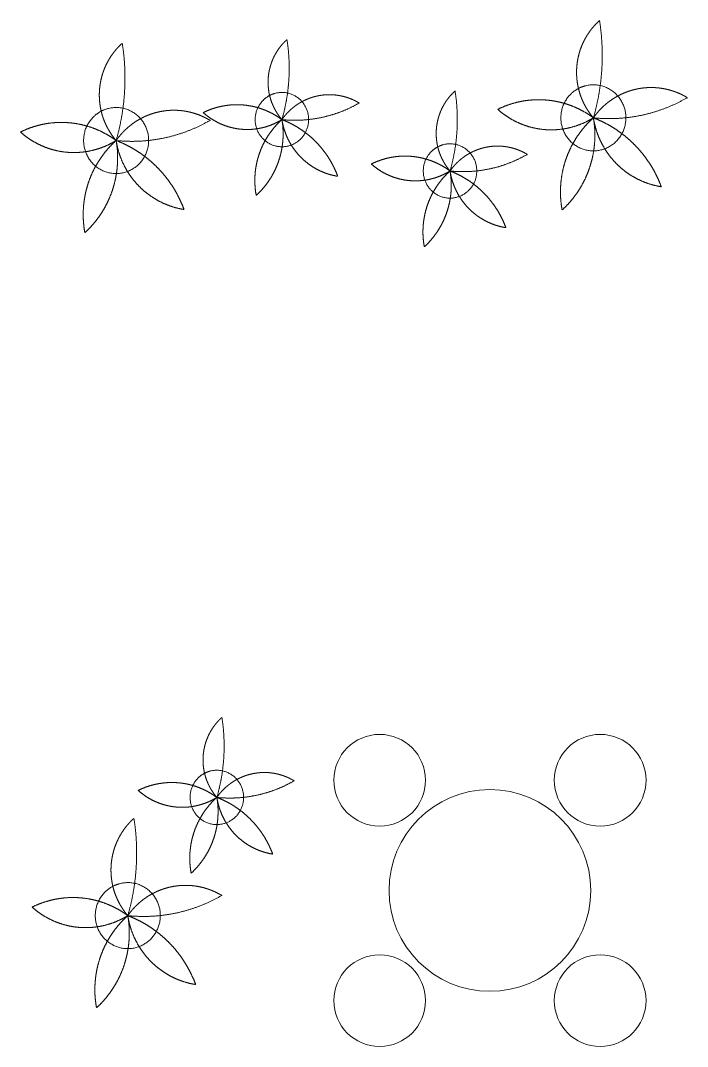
# Model space of a CAD drawing. Header units: millimetres. Extents: x -376000 to 292178, y -193032 to 188048.
# Drawn here: x -85106 to -81471, y -102900 to -97304 of the extents above; entities that cross this region are included whole.
import ezdxf

# ---------------------------------------------------------------- set-up
doc = ezdxf.new("R2010")
doc.units = ezdxf.units.MM
doc.layers.add('04_0.10', color=7, linetype='Continuous', lineweight=9, true_color=0x0099ff)
doc.layers.add('_什器 (2D)', color=7, linetype='Continuous', lineweight=5)

# ---------------------------------------------------------------- blocks, each defined once
blk = doc.blocks.new('グループ-963')
at = {"layer": '04_0.10'}
for points, knots in [([(-84563.6, -102126.7), (-84554.5, -102142.6), (-84544, -102157.7), (-84533.4, -102172.7), (-84521.4, -102186.6), (-84502.8, -102122.2), (-84491.3, -102056.2), (-84479.8, -101990.1), (-84475.6, -101923.1), (-84471.3, -101856.2), (-84474.5, -101789.2), (-84477.6, -101722.1), (-84488, -101655.9), (-84501.6, -101668.1), (-84514, -101681.7), (-84526.3, -101695.2), (-84537.3, -101709.9), (-84548.3, -101724.6), (-84557.9, -101740.3), (-84567.4, -101756), (-84575.4, -101772.6), (-84583.3, -101789.1), (-84589.7, -101806.4), (-84596.1, -101823.7), (-84600.7, -101841.6), (-84605.4, -101859.4), (-84608.3, -101877.6), (-84611.2, -101895.8), (-84612.4, -101914.2), (-84613.5, -101932.7), (-84612.9, -101951.1), (-84612.3, -101969.5), (-84609.9, -101987.8), (-84607.5, -102006.1), (-84603.4, -102024.1), (-84599.3, -102042.1), (-84593.5, -102059.6), (-84587.6, -102077), (-84580.1, -102093.8), (-84572.6, -102110.7), (-84563.6, -102126.7)], [0, 0, 0, 0.032699, 0.032699, 0.065397, 0.065397, 0.184931, 0.184931, 0.304464, 0.304464, 0.423998, 0.423998, 0.543532, 0.543532, 0.576136, 0.576136, 0.608741, 0.608741, 0.641346, 0.641346, 0.67395, 0.67395, 0.706555, 0.706555, 0.73916, 0.73916, 0.771765, 0.771765, 0.80437, 0.80437, 0.836975, 0.836975, 0.86958, 0.86958, 0.902185, 0.902185, 0.93479, 0.93479, 0.967395, 0.967395, 1, 1, 1]), ([(-84474.6, -102131.3), (-84487.6, -102144), (-84499.3, -102157.8), (-84511, -102171.7), (-84521.4, -102186.6), (-84455.2, -102193.4), (-84388.6, -102189.8), (-84322.1, -102186.2), (-84257, -102172.2), (-84191.8, -102158.2), (-84129.5, -102134.1), (-84067.2, -102110.1), (-84009.4, -102076.6), (-84024.8, -102067.2), (-84041.1, -102059.4), (-84057.3, -102051.5), (-84074.2, -102045.2), (-84091.1, -102039), (-84108.5, -102034.3), (-84125.9, -102029.7), (-84143.6, -102026.7), (-84161.4, -102023.7), (-84179.3, -102022.4), (-84197.3, -102021.1), (-84215.3, -102021.5), (-84233.2, -102021.9), (-84251.1, -102024), (-84269, -102026.1), (-84286.6, -102029.9), (-84304.2, -102033.6), (-84321.3, -102039.1), (-84338.5, -102044.5), (-84355.1, -102051.5), (-84371.7, -102058.6), (-84387.6, -102067.1), (-84403.5, -102075.7), (-84418.6, -102085.7), (-84433.6, -102095.8), (-84447.6, -102107.2), (-84461.7, -102118.6), (-84474.6, -102131.3)], [0, 0, 0, 0.032769, 0.032769, 0.065537, 0.065537, 0.185623, 0.185623, 0.305709, 0.305709, 0.425795, 0.425795, 0.545882, 0.545882, 0.578319, 0.578319, 0.610756, 0.610756, 0.643193, 0.643193, 0.67563, 0.67563, 0.708067, 0.708067, 0.740504, 0.740504, 0.77294, 0.77294, 0.805377, 0.805377, 0.837814, 0.837814, 0.870251, 0.870251, 0.902688, 0.902688, 0.935125, 0.935125, 0.967563, 0.967563, 1, 1, 1]), ([(-84912.7, -102096.5), (-84946.6, -102102.9), (-84979.2, -102113.9), (-85011.9, -102124.9), (-85042.9, -102140.2), (-85016.5, -102163.8), (-84986.9, -102182.9), (-84957.2, -102201.9), (-84924.9, -102216), (-84892.7, -102230), (-84858.6, -102238.7), (-84824.6, -102247.4), (-84789.6, -102250.5), (-84754.7, -102253.6), (-84719.7, -102251), (-84684.7, -102248.5), (-84650.5, -102240.4), (-84616.3, -102232.2), (-84583.9, -102218.7), (-84551.4, -102205.1), (-84521.4, -102186.6), (-84549.3, -102166), (-84579.6, -102149.4), (-84609.9, -102132.8), (-84642.1, -102120.6), (-84674.4, -102108.3), (-84707.9, -102100.6), (-84741.5, -102092.9), (-84775.8, -102089.8), (-84810.1, -102086.8), (-84844.5, -102088.4), (-84878.9, -102090.1), (-84912.7, -102096.5)], [0, 0, 0, 0.061659, 0.061659, 0.123319, 0.123319, 0.186425, 0.186425, 0.24953, 0.24953, 0.312635, 0.312635, 0.375739, 0.375739, 0.438844, 0.438844, 0.501948, 0.501948, 0.565053, 0.565053, 0.628158, 0.628158, 0.690132, 0.690132, 0.752106, 0.752106, 0.81408, 0.81408, 0.876053, 0.876053, 0.938027, 0.938027, 1, 1, 1]), ([(-84699.5, -102550.9), (-84702, -102585.7), (-84700.1, -102620.4), (-84698.1, -102655.2), (-84691.8, -102689.4), (-84666.5, -102666.1), (-84644.2, -102639.8), (-84621.9, -102613.4), (-84603, -102584.5), (-84584.2, -102555.5), (-84569, -102524.3), (-84553.9, -102493.2), (-84542.8, -102460.3), (-84531.7, -102427.5), (-84524.7, -102393.5), (-84517.7, -102359.5), (-84515, -102324.8), (-84512.3, -102290.2), (-84513.9, -102255.5), (-84515.5, -102220.8), (-84521.4, -102186.6), (-84547.1, -102209.6), (-84569.7, -102235.8), (-84592.3, -102262), (-84611.3, -102290.9), (-84630.4, -102319.8), (-84645.6, -102351), (-84660.9, -102382.2), (-84672, -102415.1), (-84683.2, -102448), (-84690.1, -102482.1), (-84696.9, -102516.2), (-84699.5, -102550.9)], [0, 0, 0, 0.063209, 0.063209, 0.126417, 0.126417, 0.188984, 0.188984, 0.251552, 0.251552, 0.314119, 0.314119, 0.376687, 0.376687, 0.439256, 0.439256, 0.501824, 0.501824, 0.564392, 0.564392, 0.626961, 0.626961, 0.689133, 0.689133, 0.751306, 0.751306, 0.813479, 0.813479, 0.875653, 0.875653, 0.937826, 0.937826, 1, 1, 1]), ([(-84401.2, -102248.1), (-84429.6, -102229.5), (-84459.7, -102214.1), (-84489.9, -102198.7), (-84521.4, -102186.6), (-84516, -102221.8), (-84505.2, -102255.6), (-84494.4, -102289.5), (-84478.5, -102321.3), (-84462.6, -102353), (-84442, -102381.8), (-84421.4, -102410.6), (-84396.7, -102435.8), (-84371.9, -102461), (-84343.5, -102481.9), (-84315.1, -102502.8), (-84283.9, -102519), (-84252.7, -102535.1), (-84219.3, -102546.1), (-84186, -102557.1), (-84151.3, -102562.6), (-84163.2, -102530.5), (-84178.4, -102499.9), (-84193.6, -102469.3), (-84211.9, -102440.4), (-84230.2, -102411.6), (-84251.4, -102384.9), (-84272.6, -102358.3), (-84296.4, -102334), (-84320.3, -102309.8), (-84346.6, -102288.2), (-84372.8, -102266.7), (-84401.2, -102248.1)], [0, 0, 0, 0.060297, 0.060297, 0.120594, 0.120594, 0.184063, 0.184063, 0.247531, 0.247531, 0.310999, 0.310999, 0.374466, 0.374466, 0.437933, 0.437933, 0.501399, 0.501399, 0.564865, 0.564865, 0.62833, 0.62833, 0.690276, 0.690276, 0.752221, 0.752221, 0.814166, 0.814166, 0.876111, 0.876111, 0.938056, 0.938056, 1, 1, 1])]:
    blk.add_open_spline(points, degree=2, knots=knots, dxfattribs=at)
blk.add_open_spline([(-84610.1, -102030.6), (-84568.9, -102006.5), (-84473.9, -102006.5), (-84391.7, -102054.7), (-84344.2, -102138.3), (-84344.2, -102234.8), (-84391.7, -102318.4), (-84473.9, -102366.7), (-84568.9, -102366.7), (-84651.2, -102318.4), (-84698.7, -102234.8), (-84698.7, -102138.3), (-84651.2, -102054.7), (-84610.1, -102030.6)], degree=2, dxfattribs=at)
blk = doc.blocks.new('グループ-964')
at = {"layer": '04_0.10'}
for points, knots in [([(-84070.7, -101492.5), (-84063.2, -101505.7), (-84054.5, -101518), (-84045.8, -101530.4), (-84036, -101541.8), (-84020.7, -101488.9), (-84011.2, -101434.5), (-84001.7, -101380.2), (-83998.3, -101325.1), (-83994.8, -101270.1), (-83997.4, -101214.9), (-83999.9, -101159.8), (-84008.5, -101105.3), (-84019.7, -101115.4), (-84029.8, -101126.5), (-84040, -101137.7), (-84049.1, -101149.7), (-84058.1, -101161.8), (-84065.9, -101174.7), (-84073.8, -101187.6), (-84080.4, -101201.3), (-84086.9, -101214.9), (-84092.1, -101229.1), (-84097.4, -101243.4), (-84101.2, -101258), (-84105, -101272.7), (-84107.4, -101287.7), (-84109.8, -101302.7), (-84110.8, -101317.8), (-84111.7, -101332.9), (-84111.2, -101348.1), (-84110.7, -101363.3), (-84108.8, -101378.3), (-84106.8, -101393.4), (-84103.4, -101408.2), (-84100, -101422.9), (-84095.2, -101437.3), (-84090.4, -101451.7), (-84084.3, -101465.5), (-84078.1, -101479.3), (-84070.7, -101492.5)], [0, 0, 0, 0.032699, 0.032699, 0.065397, 0.065397, 0.184931, 0.184931, 0.304464, 0.304464, 0.423998, 0.423998, 0.543532, 0.543532, 0.576136, 0.576136, 0.608741, 0.608741, 0.641346, 0.641346, 0.67395, 0.67395, 0.706555, 0.706555, 0.73916, 0.73916, 0.771765, 0.771765, 0.80437, 0.80437, 0.836975, 0.836975, 0.86958, 0.86958, 0.902185, 0.902185, 0.93479, 0.93479, 0.967395, 0.967395, 1, 1, 1]), ([(-83997.5, -101496.3), (-84008.1, -101506.7), (-84017.8, -101518.1), (-84027.4, -101529.5), (-84036, -101541.8), (-83981.5, -101547.4), (-83926.8, -101544.4), (-83872.1, -101541.4), (-83818.5, -101529.9), (-83764.9, -101518.4), (-83713.7, -101498.6), (-83662.5, -101478.9), (-83614.9, -101451.3), (-83627.6, -101443.6), (-83640.9, -101437.2), (-83654.3, -101430.7), (-83668.2, -101425.5), (-83682.1, -101420.4), (-83696.4, -101416.6), (-83710.7, -101412.7), (-83725.3, -101410.3), (-83739.9, -101407.8), (-83754.6, -101406.7), (-83769.4, -101405.7), (-83784.2, -101406), (-83799, -101406.3), (-83813.7, -101408.1), (-83828.4, -101409.8), (-83842.8, -101412.9), (-83857.3, -101416), (-83871.4, -101420.5), (-83885.6, -101424.9), (-83899.2, -101430.7), (-83912.9, -101436.5), (-83925.9, -101443.5), (-83939, -101450.6), (-83951.4, -101458.8), (-83963.7, -101467.1), (-83975.3, -101476.5), (-83986.9, -101485.9), (-83997.5, -101496.3)], [0, 0, 0, 0.032769, 0.032769, 0.065537, 0.065537, 0.185623, 0.185623, 0.305709, 0.305709, 0.425795, 0.425795, 0.545882, 0.545882, 0.578319, 0.578319, 0.610756, 0.610756, 0.643193, 0.643193, 0.67563, 0.67563, 0.708067, 0.708067, 0.740504, 0.740504, 0.77294, 0.77294, 0.805377, 0.805377, 0.837814, 0.837814, 0.870251, 0.870251, 0.902688, 0.902688, 0.935125, 0.935125, 0.967563, 0.967563, 1, 1, 1]), ([(-84357.8, -101467.7), (-84385.6, -101473), (-84412.5, -101482), (-84439.4, -101491), (-84464.8, -101503.7), (-84443.2, -101523.1), (-84418.8, -101538.7), (-84394.4, -101554.4), (-84367.8, -101565.9), (-84341.3, -101577.5), (-84313.3, -101584.6), (-84285.3, -101591.8), (-84256.6, -101594.3), (-84227.8, -101596.9), (-84199, -101594.8), (-84170.2, -101592.7), (-84142.1, -101586), (-84114, -101579.3), (-84087.3, -101568.2), (-84060.6, -101557.1), (-84036, -101541.8), (-84058.9, -101524.9), (-84083.8, -101511.2), (-84108.7, -101497.6), (-84135.3, -101487.5), (-84161.8, -101477.4), (-84189.4, -101471), (-84217, -101464.7), (-84245.2, -101462.2), (-84273.4, -101459.7), (-84301.7, -101461.1), (-84330, -101462.5), (-84357.8, -101467.7)], [0, 0, 0, 0.061659, 0.061659, 0.123319, 0.123319, 0.186425, 0.186425, 0.24953, 0.24953, 0.312635, 0.312635, 0.375739, 0.375739, 0.438844, 0.438844, 0.501948, 0.501948, 0.565053, 0.565053, 0.628158, 0.628158, 0.690132, 0.690132, 0.752106, 0.752106, 0.81408, 0.81408, 0.876053, 0.876053, 0.938027, 0.938027, 1, 1, 1]), ([(-84182.4, -101841.4), (-84184.5, -101870), (-84182.9, -101898.6), (-84181.3, -101927.2), (-84176.1, -101955.3), (-84155.3, -101936.2), (-84136.9, -101914.5), (-84118.6, -101892.8), (-84103.1, -101869), (-84087.6, -101845.2), (-84075.1, -101819.5), (-84062.7, -101793.9), (-84053.6, -101766.9), (-84044.4, -101739.9), (-84038.7, -101711.9), (-84032.9, -101684), (-84030.7, -101655.5), (-84028.5, -101627), (-84029.8, -101598.5), (-84031.2, -101569.9), (-84036, -101541.8), (-84057.1, -101560.7), (-84075.7, -101582.3), (-84094.3, -101603.8), (-84109.9, -101627.6), (-84125.6, -101651.4), (-84138.1, -101677), (-84150.7, -101702.7), (-84159.8, -101729.7), (-84169, -101756.8), (-84174.7, -101784.8), (-84180.3, -101812.9), (-84182.4, -101841.4)], [0, 0, 0, 0.063209, 0.063209, 0.126417, 0.126417, 0.188984, 0.188984, 0.251552, 0.251552, 0.314119, 0.314119, 0.376687, 0.376687, 0.439256, 0.439256, 0.501824, 0.501824, 0.564392, 0.564392, 0.626961, 0.626961, 0.689133, 0.689133, 0.751306, 0.751306, 0.813479, 0.813479, 0.875653, 0.875653, 0.937826, 0.937826, 1, 1, 1]), ([(-83937.1, -101592.4), (-83960.4, -101577.1), (-83985.2, -101564.4), (-84010, -101551.7), (-84036, -101541.8), (-84031.5, -101570.7), (-84022.6, -101598.6), (-84013.8, -101626.4), (-84000.7, -101652.5), (-83987.6, -101678.6), (-83970.7, -101702.3), (-83953.8, -101726), (-83933.4, -101746.8), (-83913, -101767.5), (-83889.7, -101784.7), (-83866.3, -101801.9), (-83840.6, -101815.2), (-83815, -101828.4), (-83787.5, -101837.5), (-83760.1, -101846.5), (-83731.6, -101851), (-83741.4, -101824.6), (-83753.9, -101799.4), (-83766.4, -101774.3), (-83781.4, -101750.6), (-83796.5, -101726.9), (-83813.9, -101704.9), (-83831.3, -101683), (-83851, -101663), (-83870.6, -101643.1), (-83892.2, -101625.4), (-83913.8, -101607.7), (-83937.1, -101592.4)], [0, 0, 0, 0.060297, 0.060297, 0.120594, 0.120594, 0.184063, 0.184063, 0.247531, 0.247531, 0.310999, 0.310999, 0.374466, 0.374466, 0.437933, 0.437933, 0.501399, 0.501399, 0.564865, 0.564865, 0.62833, 0.62833, 0.690276, 0.690276, 0.752221, 0.752221, 0.814166, 0.814166, 0.876111, 0.876111, 0.938056, 0.938056, 1, 1, 1])]:
    blk.add_open_spline(points, degree=2, knots=knots, dxfattribs=at)
blk.add_open_spline([(-84108.9, -101413.5), (-84075.1, -101393.7), (-83996.9, -101393.7), (-83929.3, -101433.3), (-83890.2, -101502.1), (-83890.2, -101581.5), (-83929.3, -101650.2), (-83996.9, -101689.9), (-84075.1, -101689.9), (-84142.7, -101650.2), (-84181.8, -101581.5), (-84181.8, -101502.1), (-84142.7, -101433.3), (-84108.9, -101413.5)], degree=2, dxfattribs=at)
blk = doc.blocks.new('グループ-965')
at = {"layer": '04_0.10'}
for centre, radius in [((-83148.5, -101448.3), 250), ((-81946.5, -101448.3), 250), ((-82547.5, -102049.3), 550), ((-83148.5, -102650.3), 250), ((-81946.5, -102650.3), 250)]:
    blk.add_circle(centre, radius, dxfattribs=at)
blk = doc.blocks.new('グループ-971')
at = {"layer": '04_0.10'}
for points, knots in [([(-83716, -97795.6), (-83708.5, -97808.7), (-83699.9, -97821.1), (-83691.2, -97833.4), (-83681.3, -97844.8), (-83666, -97791.9), (-83656.5, -97737.6), (-83647.1, -97683.2), (-83643.6, -97628.2), (-83640.1, -97573.1), (-83642.7, -97518), (-83645.3, -97462.9), (-83653.9, -97408.4), (-83665, -97418.5), (-83675.2, -97429.6), (-83685.4, -97440.7), (-83694.4, -97452.8), (-83703.5, -97464.9), (-83711.3, -97477.8), (-83719.1, -97490.7), (-83725.7, -97504.3), (-83732.3, -97518), (-83737.5, -97532.2), (-83742.7, -97546.4), (-83746.5, -97561.1), (-83750.4, -97575.8), (-83752.8, -97590.7), (-83755.2, -97605.7), (-83756.1, -97620.9), (-83757.1, -97636), (-83756.6, -97651.2), (-83756.1, -97666.3), (-83754.1, -97681.4), (-83752.2, -97696.4), (-83748.8, -97711.2), (-83745.4, -97726), (-83740.6, -97740.4), (-83735.8, -97754.7), (-83729.6, -97768.6), (-83723.5, -97782.4), (-83716, -97795.6)], [0, 0, 0, 0.032699, 0.032699, 0.065397, 0.065397, 0.184931, 0.184931, 0.304464, 0.304464, 0.423998, 0.423998, 0.543532, 0.543532, 0.576136, 0.576136, 0.608741, 0.608741, 0.641346, 0.641346, 0.67395, 0.67395, 0.706555, 0.706555, 0.73916, 0.73916, 0.771765, 0.771765, 0.80437, 0.80437, 0.836975, 0.836975, 0.86958, 0.86958, 0.902185, 0.902185, 0.93479, 0.93479, 0.967395, 0.967395, 1, 1, 1]), ([(-83642.9, -97799.4), (-83653.5, -97809.8), (-83663.1, -97821.2), (-83672.8, -97832.6), (-83681.3, -97844.8), (-83626.8, -97850.5), (-83572.1, -97847.5), (-83517.4, -97844.5), (-83463.8, -97833), (-83410.2, -97821.5), (-83359, -97801.7), (-83307.8, -97781.9), (-83260.2, -97754.4), (-83272.9, -97746.7), (-83286.3, -97740.2), (-83299.6, -97733.8), (-83313.5, -97728.6), (-83327.4, -97723.4), (-83341.7, -97719.6), (-83356, -97715.8), (-83370.6, -97713.3), (-83385.2, -97710.9), (-83400, -97709.8), (-83414.7, -97708.7), (-83429.5, -97709.1), (-83444.3, -97709.4), (-83459, -97711.1), (-83473.7, -97712.8), (-83488.2, -97716), (-83502.7, -97719.1), (-83516.8, -97723.5), (-83530.9, -97728), (-83544.6, -97733.8), (-83558.2, -97739.6), (-83571.3, -97746.6), (-83584.4, -97753.6), (-83596.7, -97761.9), (-83609.1, -97770.1), (-83620.7, -97779.5), (-83632.2, -97788.9), (-83642.9, -97799.4)], [0, 0, 0, 0.032769, 0.032769, 0.065537, 0.065537, 0.185623, 0.185623, 0.305709, 0.305709, 0.425795, 0.425795, 0.545882, 0.545882, 0.578319, 0.578319, 0.610756, 0.610756, 0.643193, 0.643193, 0.67563, 0.67563, 0.708067, 0.708067, 0.740504, 0.740504, 0.77294, 0.77294, 0.805377, 0.805377, 0.837814, 0.837814, 0.870251, 0.870251, 0.902688, 0.902688, 0.935125, 0.935125, 0.967563, 0.967563, 1, 1, 1]), ([(-84003.1, -97770.8), (-84031, -97776), (-84057.9, -97785.1), (-84084.7, -97794.1), (-84110.2, -97806.7), (-84088.5, -97826.1), (-84064.1, -97841.8), (-84039.7, -97857.4), (-84013.2, -97869), (-83986.7, -97880.6), (-83958.7, -97887.7), (-83930.7, -97894.8), (-83901.9, -97897.4), (-83873.2, -97899.9), (-83844.4, -97897.9), (-83815.6, -97895.8), (-83787.5, -97889.1), (-83759.4, -97882.4), (-83732.7, -97871.2), (-83706, -97860.1), (-83681.3, -97844.8), (-83704.2, -97827.9), (-83729.2, -97814.3), (-83754.1, -97800.6), (-83780.6, -97790.6), (-83807.1, -97780.5), (-83834.7, -97774.1), (-83862.3, -97767.8), (-83890.5, -97765.2), (-83918.7, -97762.7), (-83947, -97764.1), (-83975.3, -97765.5), (-84003.1, -97770.8)], [0, 0, 0, 0.061659, 0.061659, 0.123319, 0.123319, 0.186425, 0.186425, 0.24953, 0.24953, 0.312635, 0.312635, 0.375739, 0.375739, 0.438844, 0.438844, 0.501948, 0.501948, 0.565053, 0.565053, 0.628158, 0.628158, 0.690132, 0.690132, 0.752106, 0.752106, 0.81408, 0.81408, 0.876053, 0.876053, 0.938027, 0.938027, 1, 1, 1]), ([(-83827.8, -98144.5), (-83829.8, -98173), (-83828.2, -98201.6), (-83826.7, -98230.2), (-83821.5, -98258.4), (-83800.6, -98239.2), (-83782.3, -98217.6), (-83763.9, -98195.9), (-83748.4, -98172.1), (-83732.9, -98148.2), (-83720.5, -98122.6), (-83708.1, -98097), (-83698.9, -98070), (-83689.8, -98043), (-83684, -98015), (-83678.3, -97987), (-83676.1, -97958.5), (-83673.8, -97930.1), (-83675.2, -97901.5), (-83676.5, -97873), (-83681.3, -97844.8), (-83702.5, -97863.8), (-83721, -97885.3), (-83739.6, -97906.9), (-83755.3, -97930.6), (-83770.9, -97954.4), (-83783.5, -97980.1), (-83796, -98005.7), (-83805.2, -98032.8), (-83814.4, -98059.9), (-83820, -98087.9), (-83825.7, -98115.9), (-83827.8, -98144.5)], [0, 0, 0, 0.063209, 0.063209, 0.126417, 0.126417, 0.188984, 0.188984, 0.251552, 0.251552, 0.314119, 0.314119, 0.376687, 0.376687, 0.439256, 0.439256, 0.501824, 0.501824, 0.564392, 0.564392, 0.626961, 0.626961, 0.689133, 0.689133, 0.751306, 0.751306, 0.813479, 0.813479, 0.875653, 0.875653, 0.937826, 0.937826, 1, 1, 1]), ([(-83582.5, -97895.4), (-83605.8, -97880.2), (-83630.6, -97867.5), (-83655.4, -97854.8), (-83681.3, -97844.8), (-83676.9, -97873.8), (-83668, -97901.6), (-83659.1, -97929.5), (-83646.1, -97955.6), (-83633, -97981.7), (-83616, -98005.4), (-83599.1, -98029.1), (-83578.7, -98049.8), (-83558.3, -98070.5), (-83535, -98087.7), (-83511.7, -98104.9), (-83486, -98118.2), (-83460.3, -98131.5), (-83432.9, -98140.5), (-83405.5, -98149.5), (-83377, -98154.1), (-83386.8, -98127.7), (-83399.2, -98102.5), (-83411.7, -98077.3), (-83426.8, -98053.6), (-83441.8, -98029.9), (-83459.3, -98008), (-83476.7, -97986), (-83496.3, -97966.1), (-83515.9, -97946.1), (-83537.5, -97928.4), (-83559.1, -97910.7), (-83582.5, -97895.4)], [0, 0, 0, 0.060297, 0.060297, 0.120594, 0.120594, 0.184063, 0.184063, 0.247531, 0.247531, 0.310999, 0.310999, 0.374466, 0.374466, 0.437933, 0.437933, 0.501399, 0.501399, 0.564865, 0.564865, 0.62833, 0.62833, 0.690276, 0.690276, 0.752221, 0.752221, 0.814166, 0.814166, 0.876111, 0.876111, 0.938056, 0.938056, 1, 1, 1])]:
    blk.add_open_spline(points, degree=2, knots=knots, dxfattribs=at)
blk.add_open_spline([(-83754.2, -97716.6), (-83720.4, -97696.7), (-83642.3, -97696.7), (-83574.6, -97736.4), (-83535.6, -97805.2), (-83535.6, -97884.5), (-83574.6, -97953.3), (-83642.3, -97993), (-83720.4, -97993), (-83788.1, -97953.3), (-83827.1, -97884.5), (-83827.1, -97805.2), (-83788.1, -97736.4), (-83754.2, -97716.6)], degree=2, dxfattribs=at)
blk = doc.blocks.new('グループ-972')
at = {"layer": '04_0.10'}
for points, knots in [([(-84627.2, -97899), (-84618.1, -97915), (-84607.6, -97930.1), (-84597, -97945.1), (-84585, -97959), (-84566.4, -97894.6), (-84554.9, -97828.5), (-84543.4, -97762.5), (-84539.2, -97695.5), (-84534.9, -97628.6), (-84538.1, -97561.6), (-84541.2, -97494.5), (-84551.6, -97428.3), (-84565.2, -97440.5), (-84577.6, -97454.1), (-84589.9, -97467.6), (-84600.9, -97482.3), (-84611.9, -97497), (-84621.5, -97512.7), (-84631, -97528.4), (-84639, -97544.9), (-84647, -97561.5), (-84653.3, -97578.8), (-84659.7, -97596.1), (-84664.3, -97613.9), (-84669, -97631.8), (-84671.9, -97650), (-84674.8, -97668.2), (-84676, -97686.6), (-84677.1, -97705), (-84676.5, -97723.5), (-84675.9, -97741.9), (-84673.5, -97760.2), (-84671.1, -97778.5), (-84667, -97796.5), (-84662.9, -97814.5), (-84657.1, -97832), (-84651.2, -97849.4), (-84643.7, -97866.2), (-84636.2, -97883.1), (-84627.2, -97899)], [0, 0, 0, 0.032699, 0.032699, 0.065397, 0.065397, 0.184931, 0.184931, 0.304464, 0.304464, 0.423998, 0.423998, 0.543532, 0.543532, 0.576136, 0.576136, 0.608741, 0.608741, 0.641346, 0.641346, 0.67395, 0.67395, 0.706555, 0.706555, 0.73916, 0.73916, 0.771765, 0.771765, 0.80437, 0.80437, 0.836975, 0.836975, 0.86958, 0.86958, 0.902185, 0.902185, 0.93479, 0.93479, 0.967395, 0.967395, 1, 1, 1]), ([(-84538.2, -97903.7), (-84551.2, -97916.4), (-84562.9, -97930.2), (-84574.6, -97944.1), (-84585, -97959), (-84518.8, -97965.8), (-84452.2, -97962.2), (-84385.7, -97958.5), (-84320.6, -97944.6), (-84255.4, -97930.5), (-84193.1, -97906.5), (-84130.8, -97882.5), (-84073, -97849), (-84088.4, -97839.6), (-84104.7, -97831.8), (-84120.9, -97823.9), (-84137.8, -97817.6), (-84154.7, -97811.4), (-84172.1, -97806.7), (-84189.5, -97802.1), (-84207.2, -97799.1), (-84225, -97796.1), (-84242.9, -97794.8), (-84260.9, -97793.5), (-84278.9, -97793.9), (-84296.8, -97794.3), (-84314.7, -97796.4), (-84332.6, -97798.5), (-84350.2, -97802.3), (-84367.8, -97806), (-84384.9, -97811.5), (-84402.1, -97816.9), (-84418.7, -97823.9), (-84435.3, -97831), (-84451.2, -97839.5), (-84467.1, -97848.1), (-84482.2, -97858.1), (-84497.2, -97868.2), (-84511.2, -97879.6), (-84525.3, -97891), (-84538.2, -97903.7)], [0, 0, 0, 0.032769, 0.032769, 0.065537, 0.065537, 0.185623, 0.185623, 0.305709, 0.305709, 0.425795, 0.425795, 0.545882, 0.545882, 0.578319, 0.578319, 0.610756, 0.610756, 0.643193, 0.643193, 0.67563, 0.67563, 0.708067, 0.708067, 0.740504, 0.740504, 0.77294, 0.77294, 0.805377, 0.805377, 0.837814, 0.837814, 0.870251, 0.870251, 0.902688, 0.902688, 0.935125, 0.935125, 0.967563, 0.967563, 1, 1, 1]), ([(-84976.3, -97868.9), (-85010.2, -97875.3), (-85042.8, -97886.3), (-85075.5, -97897.3), (-85106.5, -97912.6), (-85080.1, -97936.2), (-85050.5, -97955.3), (-85020.8, -97974.3), (-84988.5, -97988.4), (-84956.3, -98002.4), (-84922.2, -98011.1), (-84888.2, -98019.8), (-84853.2, -98022.9), (-84818.3, -98026), (-84783.3, -98023.4), (-84748.3, -98020.9), (-84714.1, -98012.8), (-84679.9, -98004.6), (-84647.5, -97991.1), (-84615, -97977.5), (-84585, -97959), (-84612.9, -97938.4), (-84643.2, -97921.8), (-84673.5, -97905.2), (-84705.7, -97893), (-84738, -97880.7), (-84771.5, -97873), (-84805.1, -97865.2), (-84839.4, -97862.2), (-84873.7, -97859.2), (-84908.1, -97860.8), (-84942.5, -97862.5), (-84976.3, -97868.9)], [0, 0, 0, 0.061659, 0.061659, 0.123319, 0.123319, 0.186425, 0.186425, 0.24953, 0.24953, 0.312635, 0.312635, 0.375739, 0.375739, 0.438844, 0.438844, 0.501948, 0.501948, 0.565053, 0.565053, 0.628158, 0.628158, 0.690132, 0.690132, 0.752106, 0.752106, 0.81408, 0.81408, 0.876053, 0.876053, 0.938027, 0.938027, 1, 1, 1]), ([(-84763.1, -98323.3), (-84765.6, -98358), (-84763.7, -98392.8), (-84761.7, -98427.6), (-84755.4, -98461.8), (-84730.1, -98438.5), (-84707.8, -98412.2), (-84685.5, -98385.8), (-84666.6, -98356.9), (-84647.8, -98327.9), (-84632.6, -98296.7), (-84617.5, -98265.6), (-84606.4, -98232.7), (-84595.3, -98199.9), (-84588.3, -98165.9), (-84581.3, -98131.9), (-84578.6, -98097.2), (-84575.9, -98062.6), (-84577.5, -98027.9), (-84579.1, -97993.2), (-84585, -97959), (-84610.7, -97982), (-84633.3, -98008.2), (-84655.9, -98034.4), (-84674.9, -98063.3), (-84694, -98092.2), (-84709.2, -98123.4), (-84724.5, -98154.6), (-84735.6, -98187.5), (-84746.8, -98220.4), (-84753.7, -98254.5), (-84760.5, -98288.6), (-84763.1, -98323.3)], [0, 0, 0, 0.063209, 0.063209, 0.126417, 0.126417, 0.188984, 0.188984, 0.251552, 0.251552, 0.314119, 0.314119, 0.376687, 0.376687, 0.439256, 0.439256, 0.501824, 0.501824, 0.564392, 0.564392, 0.626961, 0.626961, 0.689133, 0.689133, 0.751306, 0.751306, 0.813479, 0.813479, 0.875653, 0.875653, 0.937826, 0.937826, 1, 1, 1]), ([(-84464.8, -98020.5), (-84493.2, -98001.9), (-84523.3, -97986.5), (-84553.5, -97971.1), (-84585, -97959), (-84579.6, -97994.2), (-84568.8, -98028), (-84558, -98061.9), (-84542.1, -98093.7), (-84526.2, -98125.4), (-84505.6, -98154.2), (-84485, -98183), (-84460.3, -98208.2), (-84435.5, -98233.4), (-84407.1, -98254.3), (-84378.7, -98275.2), (-84347.5, -98291.4), (-84316.3, -98307.5), (-84282.9, -98318.5), (-84249.6, -98329.5), (-84214.9, -98335), (-84226.8, -98302.9), (-84242, -98272.3), (-84257.2, -98241.6), (-84275.5, -98212.8), (-84293.8, -98184), (-84315, -98157.3), (-84336.2, -98130.6), (-84360.1, -98106.4), (-84383.9, -98082.2), (-84410.2, -98060.6), (-84436.4, -98039.1), (-84464.8, -98020.5)], [0, 0, 0, 0.060297, 0.060297, 0.120594, 0.120594, 0.184063, 0.184063, 0.247531, 0.247531, 0.310999, 0.310999, 0.374466, 0.374466, 0.437933, 0.437933, 0.501399, 0.501399, 0.564865, 0.564865, 0.62833, 0.62833, 0.690276, 0.690276, 0.752221, 0.752221, 0.814166, 0.814166, 0.876111, 0.876111, 0.938056, 0.938056, 1, 1, 1])]:
    blk.add_open_spline(points, degree=2, knots=knots, dxfattribs=at)
blk.add_open_spline([(-84673.7, -97803), (-84632.5, -97778.9), (-84537.5, -97778.9), (-84455.3, -97827.1), (-84407.8, -97910.7), (-84407.8, -98007.2), (-84455.3, -98090.8), (-84537.5, -98139.1), (-84632.5, -98139.1), (-84714.8, -98090.8), (-84762.3, -98007.2), (-84762.3, -97910.7), (-84714.8, -97827.1), (-84673.7, -97803)], degree=2, dxfattribs=at)
blk = doc.blocks.new('グループ-973')
at = {"layer": '04_0.10'}
for points, knots in [([(-82799.5, -98075.8), (-82792.1, -98088.9), (-82783.4, -98101.3), (-82774.7, -98113.6), (-82764.9, -98125.1), (-82749.6, -98072.1), (-82740.1, -98017.8), (-82730.6, -97963.5), (-82727.2, -97908.4), (-82723.7, -97853.3), (-82726.3, -97798.2), (-82728.8, -97743.1), (-82737.4, -97688.6), (-82748.6, -97698.7), (-82758.7, -97709.8), (-82768.9, -97720.9), (-82778, -97733), (-82787, -97745.1), (-82794.8, -97758), (-82802.7, -97770.9), (-82809.2, -97784.6), (-82815.8, -97798.2), (-82821, -97812.4), (-82826.3, -97826.6), (-82830.1, -97841.3), (-82833.9, -97856), (-82836.3, -97871), (-82838.7, -97885.9), (-82839.7, -97901.1), (-82840.6, -97916.2), (-82840.1, -97931.4), (-82839.6, -97946.6), (-82837.7, -97961.6), (-82835.7, -97976.7), (-82832.3, -97991.4), (-82828.9, -98006.2), (-82824.1, -98020.6), (-82819.3, -98035), (-82813.2, -98048.8), (-82807, -98062.6), (-82799.5, -98075.8)], [0, 0, 0, 0.032699, 0.032699, 0.065397, 0.065397, 0.184931, 0.184931, 0.304464, 0.304464, 0.423998, 0.423998, 0.543532, 0.543532, 0.576136, 0.576136, 0.608741, 0.608741, 0.641346, 0.641346, 0.67395, 0.67395, 0.706555, 0.706555, 0.73916, 0.73916, 0.771765, 0.771765, 0.80437, 0.80437, 0.836975, 0.836975, 0.86958, 0.86958, 0.902185, 0.902185, 0.93479, 0.93479, 0.967395, 0.967395, 1, 1, 1]), ([(-82726.4, -98079.6), (-82737, -98090), (-82746.7, -98101.4), (-82756.3, -98112.8), (-82764.9, -98125.1), (-82710.4, -98130.7), (-82655.7, -98127.7), (-82601, -98124.7), (-82547.4, -98113.2), (-82493.8, -98101.7), (-82442.6, -98081.9), (-82391.4, -98062.1), (-82343.8, -98034.6), (-82356.5, -98026.9), (-82369.8, -98020.4), (-82383.2, -98014), (-82397.1, -98008.8), (-82411, -98003.7), (-82425.3, -97999.8), (-82439.6, -97996), (-82454.2, -97993.5), (-82468.8, -97991.1), (-82483.5, -97990), (-82498.3, -97989), (-82513.1, -97989.3), (-82527.9, -97989.6), (-82542.6, -97991.3), (-82557.3, -97993.1), (-82571.7, -97996.2), (-82586.2, -97999.3), (-82600.3, -98003.7), (-82614.5, -98008.2), (-82628.1, -98014), (-82641.8, -98019.8), (-82654.8, -98026.8), (-82667.9, -98033.9), (-82680.3, -98042.1), (-82692.6, -98050.4), (-82704.2, -98059.8), (-82715.8, -98069.1), (-82726.4, -98079.6)], [0, 0, 0, 0.032769, 0.032769, 0.065537, 0.065537, 0.185623, 0.185623, 0.305709, 0.305709, 0.425795, 0.425795, 0.545882, 0.545882, 0.578319, 0.578319, 0.610756, 0.610756, 0.643193, 0.643193, 0.67563, 0.67563, 0.708067, 0.708067, 0.740504, 0.740504, 0.77294, 0.77294, 0.805377, 0.805377, 0.837814, 0.837814, 0.870251, 0.870251, 0.902688, 0.902688, 0.935125, 0.935125, 0.967563, 0.967563, 1, 1, 1]), ([(-83086.7, -98051), (-83114.5, -98056.3), (-83141.4, -98065.3), (-83168.3, -98074.3), (-83193.7, -98086.9), (-83172.1, -98106.3), (-83147.7, -98122), (-83123.3, -98137.7), (-83096.7, -98149.2), (-83070.2, -98160.8), (-83042.2, -98167.9), (-83014.2, -98175.1), (-82985.5, -98177.6), (-82956.7, -98180.2), (-82927.9, -98178.1), (-82899.1, -98176), (-82871, -98169.3), (-82842.9, -98162.6), (-82816.2, -98151.5), (-82789.5, -98140.3), (-82764.9, -98125.1), (-82787.8, -98108.1), (-82812.7, -98094.5), (-82837.6, -98080.9), (-82864.2, -98070.8), (-82890.7, -98060.7), (-82918.3, -98054.3), (-82945.9, -98048), (-82974.1, -98045.5), (-83002.3, -98043), (-83030.6, -98044.3), (-83058.8, -98045.7), (-83086.7, -98051)], [0, 0, 0, 0.061659, 0.061659, 0.123319, 0.123319, 0.186425, 0.186425, 0.24953, 0.24953, 0.312635, 0.312635, 0.375739, 0.375739, 0.438844, 0.438844, 0.501948, 0.501948, 0.565053, 0.565053, 0.628158, 0.628158, 0.690132, 0.690132, 0.752106, 0.752106, 0.81408, 0.81408, 0.876053, 0.876053, 0.938027, 0.938027, 1, 1, 1]), ([(-82911.3, -98424.7), (-82913.4, -98453.3), (-82911.8, -98481.9), (-82910.2, -98510.4), (-82905, -98538.6), (-82884.2, -98519.4), (-82865.8, -98497.8), (-82847.5, -98476.1), (-82832, -98452.3), (-82816.5, -98428.5), (-82804, -98402.8), (-82791.6, -98377.2), (-82782.4, -98350.2), (-82773.3, -98323.2), (-82767.6, -98295.2), (-82761.8, -98267.2), (-82759.6, -98238.8), (-82757.4, -98210.3), (-82758.7, -98181.7), (-82760, -98153.2), (-82764.9, -98125.1), (-82786, -98144), (-82804.6, -98165.5), (-82823.1, -98187.1), (-82838.8, -98210.9), (-82854.5, -98234.7), (-82867, -98260.3), (-82879.6, -98285.9), (-82888.7, -98313), (-82897.9, -98340.1), (-82903.6, -98368.1), (-82909.2, -98396.2), (-82911.3, -98424.7)], [0, 0, 0, 0.063209, 0.063209, 0.126417, 0.126417, 0.188984, 0.188984, 0.251552, 0.251552, 0.314119, 0.314119, 0.376687, 0.376687, 0.439256, 0.439256, 0.501824, 0.501824, 0.564392, 0.564392, 0.626961, 0.626961, 0.689133, 0.689133, 0.751306, 0.751306, 0.813479, 0.813479, 0.875653, 0.875653, 0.937826, 0.937826, 1, 1, 1]), ([(-82666, -98175.7), (-82689.3, -98160.4), (-82714.1, -98147.7), (-82738.9, -98135), (-82764.9, -98125.1), (-82760.4, -98154), (-82751.5, -98181.9), (-82742.7, -98209.7), (-82729.6, -98235.8), (-82716.5, -98261.9), (-82699.6, -98285.6), (-82682.6, -98309.3), (-82662.3, -98330), (-82641.9, -98350.7), (-82618.6, -98368), (-82595.2, -98385.2), (-82569.5, -98398.4), (-82543.8, -98411.7), (-82516.4, -98420.7), (-82489, -98429.8), (-82460.5, -98434.3), (-82470.3, -98407.9), (-82482.8, -98382.7), (-82495.3, -98357.5), (-82510.3, -98333.8), (-82525.4, -98310.1), (-82542.8, -98288.2), (-82560.2, -98266.3), (-82579.9, -98246.3), (-82599.5, -98226.4), (-82621.1, -98208.7), (-82642.7, -98190.9), (-82666, -98175.7)], [0, 0, 0, 0.060297, 0.060297, 0.120594, 0.120594, 0.184063, 0.184063, 0.247531, 0.247531, 0.310999, 0.310999, 0.374466, 0.374466, 0.437933, 0.437933, 0.501399, 0.501399, 0.564865, 0.564865, 0.62833, 0.62833, 0.690276, 0.690276, 0.752221, 0.752221, 0.814166, 0.814166, 0.876111, 0.876111, 0.938056, 0.938056, 1, 1, 1])]:
    blk.add_open_spline(points, degree=2, knots=knots, dxfattribs=at)
blk.add_open_spline([(-82837.8, -97996.8), (-82804, -97976.9), (-82725.8, -97976.9), (-82658.2, -98016.6), (-82619.1, -98085.4), (-82619.1, -98164.8), (-82658.2, -98233.5), (-82725.8, -98273.2), (-82804, -98273.2), (-82871.6, -98233.5), (-82910.7, -98164.8), (-82910.7, -98085.4), (-82871.6, -98016.6), (-82837.8, -97996.8)], degree=2, dxfattribs=at)
blk = doc.blocks.new('グループ-974')
at = {"layer": '04_0.10'}
for points, knots in [([(-82025.6, -97775.2), (-82016.5, -97791.2), (-82006, -97806.2), (-81995.4, -97821.2), (-81983.4, -97835.1), (-81964.8, -97770.8), (-81953.3, -97704.7), (-81941.8, -97638.7), (-81937.6, -97571.7), (-81933.3, -97504.7), (-81936.5, -97437.7), (-81939.6, -97370.7), (-81950, -97304.5), (-81963.6, -97316.7), (-81976, -97330.2), (-81988.3, -97343.7), (-81999.3, -97358.4), (-82010.3, -97373.1), (-82019.9, -97388.8), (-82029.4, -97404.5), (-82037.4, -97421.1), (-82045.4, -97437.7), (-82051.7, -97455), (-82058.1, -97472.3), (-82062.7, -97490.1), (-82067.4, -97508), (-82070.3, -97526.2), (-82073.2, -97544.4), (-82074.4, -97562.8), (-82075.5, -97581.2), (-82074.9, -97599.7), (-82074.3, -97618.1), (-82071.9, -97636.4), (-82069.5, -97654.7), (-82065.4, -97672.7), (-82061.3, -97690.6), (-82055.5, -97708.1), (-82049.6, -97725.6), (-82042.1, -97742.4), (-82034.6, -97759.2), (-82025.6, -97775.2)], [0, 0, 0, 0.032699, 0.032699, 0.065397, 0.065397, 0.184931, 0.184931, 0.304464, 0.304464, 0.423998, 0.423998, 0.543532, 0.543532, 0.576136, 0.576136, 0.608741, 0.608741, 0.641346, 0.641346, 0.67395, 0.67395, 0.706555, 0.706555, 0.73916, 0.73916, 0.771765, 0.771765, 0.80437, 0.80437, 0.836975, 0.836975, 0.86958, 0.86958, 0.902185, 0.902185, 0.93479, 0.93479, 0.967395, 0.967395, 1, 1, 1]), ([(-81936.6, -97779.8), (-81949.6, -97792.5), (-81961.3, -97806.4), (-81973, -97820.2), (-81983.4, -97835.1), (-81917.2, -97842), (-81850.7, -97838.4), (-81784.1, -97834.7), (-81719, -97820.7), (-81653.8, -97806.7), (-81591.5, -97782.7), (-81529.3, -97758.6), (-81471.4, -97725.1), (-81486.8, -97715.8), (-81503.1, -97707.9), (-81519.3, -97700.1), (-81536.2, -97693.8), (-81553.1, -97687.5), (-81570.5, -97682.9), (-81587.9, -97678.2), (-81605.6, -97675.2), (-81623.4, -97672.2), (-81641.3, -97670.9), (-81659.3, -97669.6), (-81677.3, -97670), (-81695.2, -97670.4), (-81713.1, -97672.5), (-81731, -97674.6), (-81748.6, -97678.4), (-81766.2, -97682.2), (-81783.4, -97687.6), (-81800.5, -97693.1), (-81817.1, -97700.1), (-81833.7, -97707.1), (-81849.6, -97715.7), (-81865.5, -97724.3), (-81880.6, -97734.3), (-81895.6, -97744.3), (-81909.6, -97755.7), (-81923.7, -97767.1), (-81936.6, -97779.8)], [0, 0, 0, 0.032769, 0.032769, 0.065537, 0.065537, 0.185623, 0.185623, 0.305709, 0.305709, 0.425795, 0.425795, 0.545882, 0.545882, 0.578319, 0.578319, 0.610756, 0.610756, 0.643193, 0.643193, 0.67563, 0.67563, 0.708067, 0.708067, 0.740504, 0.740504, 0.77294, 0.77294, 0.805377, 0.805377, 0.837814, 0.837814, 0.870251, 0.870251, 0.902688, 0.902688, 0.935125, 0.935125, 0.967563, 0.967563, 1, 1, 1]), ([(-82374.7, -97745.1), (-82408.6, -97751.5), (-82441.2, -97762.4), (-82473.9, -97773.4), (-82504.9, -97788.8), (-82478.5, -97812.4), (-82448.9, -97831.4), (-82419.2, -97850.5), (-82386.9, -97864.5), (-82354.7, -97878.6), (-82320.6, -97887.3), (-82286.6, -97895.9), (-82251.6, -97899.1), (-82216.7, -97902.1), (-82181.7, -97899.6), (-82146.7, -97897.1), (-82112.5, -97888.9), (-82078.3, -97880.8), (-82045.9, -97867.2), (-82013.4, -97853.7), (-81983.4, -97835.1), (-82011.3, -97814.6), (-82041.6, -97798), (-82071.9, -97781.4), (-82104.1, -97769.1), (-82136.4, -97756.9), (-82169.9, -97749.1), (-82203.5, -97741.4), (-82237.8, -97738.4), (-82272.1, -97735.3), (-82306.5, -97737), (-82340.9, -97738.7), (-82374.7, -97745.1)], [0, 0, 0, 0.061659, 0.061659, 0.123319, 0.123319, 0.186425, 0.186425, 0.24953, 0.24953, 0.312635, 0.312635, 0.375739, 0.375739, 0.438844, 0.438844, 0.501948, 0.501948, 0.565053, 0.565053, 0.628158, 0.628158, 0.690132, 0.690132, 0.752106, 0.752106, 0.81408, 0.81408, 0.876053, 0.876053, 0.938027, 0.938027, 1, 1, 1]), ([(-82161.5, -98199.5), (-82164, -98234.2), (-82162.1, -98269), (-82160.1, -98303.7), (-82153.8, -98337.9), (-82128.5, -98314.7), (-82106.2, -98288.3), (-82083.9, -98262), (-82065, -98233), (-82046.2, -98204), (-82031, -98172.9), (-82015.9, -98141.7), (-82004.8, -98108.9), (-81993.7, -98076), (-81986.7, -98042), (-81979.7, -98008), (-81977, -97973.4), (-81974.3, -97938.8), (-81975.9, -97904.1), (-81977.5, -97869.4), (-81983.4, -97835.1), (-82009.1, -97858.2), (-82031.7, -97884.4), (-82054.3, -97910.6), (-82073.3, -97939.5), (-82092.4, -97968.4), (-82107.6, -97999.6), (-82122.9, -98030.8), (-82134, -98063.7), (-82145.2, -98096.6), (-82152.1, -98130.7), (-82158.9, -98164.8), (-82161.5, -98199.5)], [0, 0, 0, 0.063209, 0.063209, 0.126417, 0.126417, 0.188984, 0.188984, 0.251552, 0.251552, 0.314119, 0.314119, 0.376687, 0.376687, 0.439256, 0.439256, 0.501824, 0.501824, 0.564392, 0.564392, 0.626961, 0.626961, 0.689133, 0.689133, 0.751306, 0.751306, 0.813479, 0.813479, 0.875653, 0.875653, 0.937826, 0.937826, 1, 1, 1]), ([(-81863.2, -97896.7), (-81891.6, -97878.1), (-81921.7, -97862.7), (-81951.9, -97847.2), (-81983.4, -97835.1), (-81978, -97870.3), (-81967.2, -97904.2), (-81956.4, -97938.1), (-81940.5, -97969.8), (-81924.6, -98001.6), (-81904, -98030.4), (-81883.4, -98059.2), (-81858.7, -98084.4), (-81833.9, -98109.6), (-81805.5, -98130.5), (-81777.1, -98151.4), (-81745.9, -98167.5), (-81714.7, -98183.7), (-81681.3, -98194.7), (-81648, -98205.6), (-81613.3, -98211.2), (-81625.2, -98179.1), (-81640.4, -98148.4), (-81655.6, -98117.8), (-81673.9, -98089), (-81692.2, -98060.2), (-81713.4, -98033.5), (-81734.6, -98006.8), (-81758.5, -97982.6), (-81782.3, -97958.3), (-81808.6, -97936.8), (-81834.8, -97915.2), (-81863.2, -97896.7)], [0, 0, 0, 0.060297, 0.060297, 0.120594, 0.120594, 0.184063, 0.184063, 0.247531, 0.247531, 0.310999, 0.310999, 0.374466, 0.374466, 0.437933, 0.437933, 0.501399, 0.501399, 0.564865, 0.564865, 0.62833, 0.62833, 0.690276, 0.690276, 0.752221, 0.752221, 0.814166, 0.814166, 0.876111, 0.876111, 0.938056, 0.938056, 1, 1, 1])]:
    blk.add_open_spline(points, degree=2, knots=knots, dxfattribs=at)
blk.add_open_spline([(-82072.1, -97679.2), (-82030.9, -97655), (-81935.9, -97655), (-81853.7, -97703.3), (-81806.2, -97786.9), (-81806.2, -97883.4), (-81853.7, -97967), (-81935.9, -98015.3), (-82030.9, -98015.3), (-82113.2, -97967), (-82160.7, -97883.4), (-82160.7, -97786.9), (-82113.2, -97703.3), (-82072.1, -97679.2)], degree=2, dxfattribs=at)
blk = doc.blocks.new('什器 (2D)')
at = {"layer": '04_0.10'}
for name in ['グループ-974', 'グループ-971', 'グループ-972', 'グループ-973', 'グループ-964', 'グループ-965', 'グループ-963']:
    blk.add_blockref(name, (0, 0), dxfattribs=at)

msp = doc.modelspace()

# ---------------------------------------------------------------- block references
at = {"layer": '_什器 (2D)'}
msp.add_blockref('什器 (2D)', (0, 0), dxfattribs=at)

doc.saveas('drawing.dxf')
